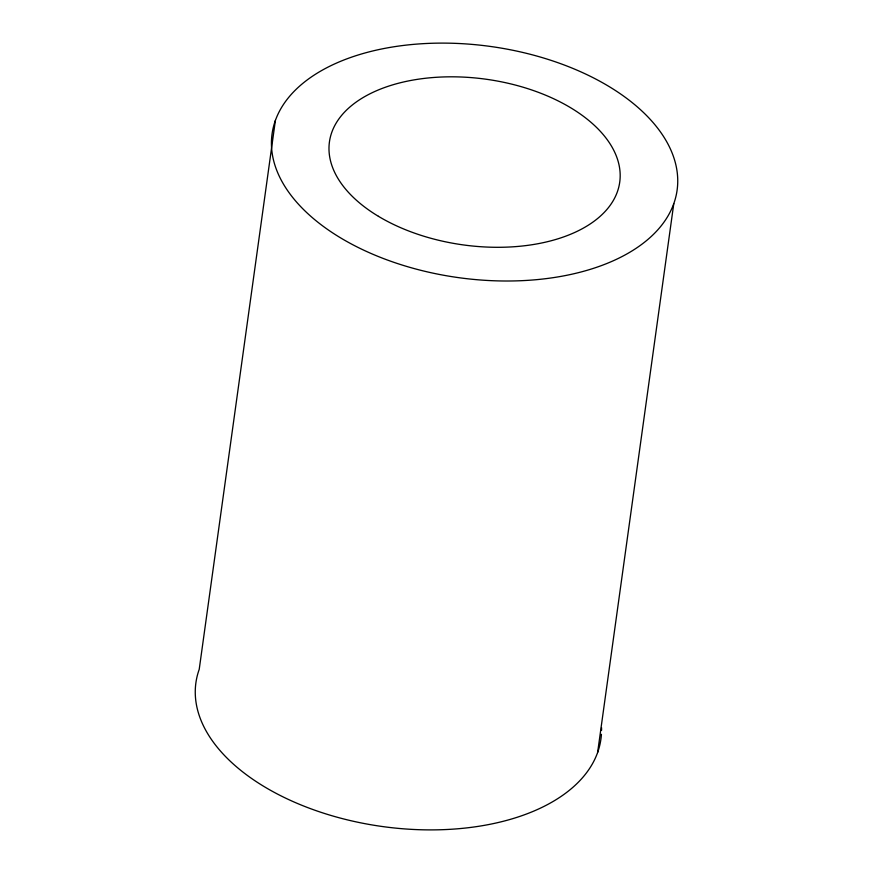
<?xml version="1.0" encoding="UTF-8"?>
<svg xmlns="http://www.w3.org/2000/svg" width="873" height="873" viewBox="0 0 873 873"><rect width="100%" height="100%" fill="white"/><g stroke="black" fill="none" stroke-linecap="round" stroke-linejoin="round"><path stroke-width="1.31" d="M275.388 120.463L199.219 669.351A204.457 116.687 7.9 0 0 374.506 825.345A204.457 116.687 7.9 0 0 601.421 734.302M597.612 752.537L673.781 203.649A204.457 116.687 7.9 0 0 409.546 44.752A204.457 116.687 7.9 0 0 340.426 237.772A204.457 116.687 7.9 0 0 673.781 203.649M601.541 727.613A204.457 116.687 7.9 0 1 601.573 730.297M378.435 216.318A146.533 83.622 7.9 0 0 617.342 191.864A146.533 83.622 7.9 0 0 427.966 77.992A146.533 83.622 7.9 0 0 378.435 216.318"/></g></svg>
